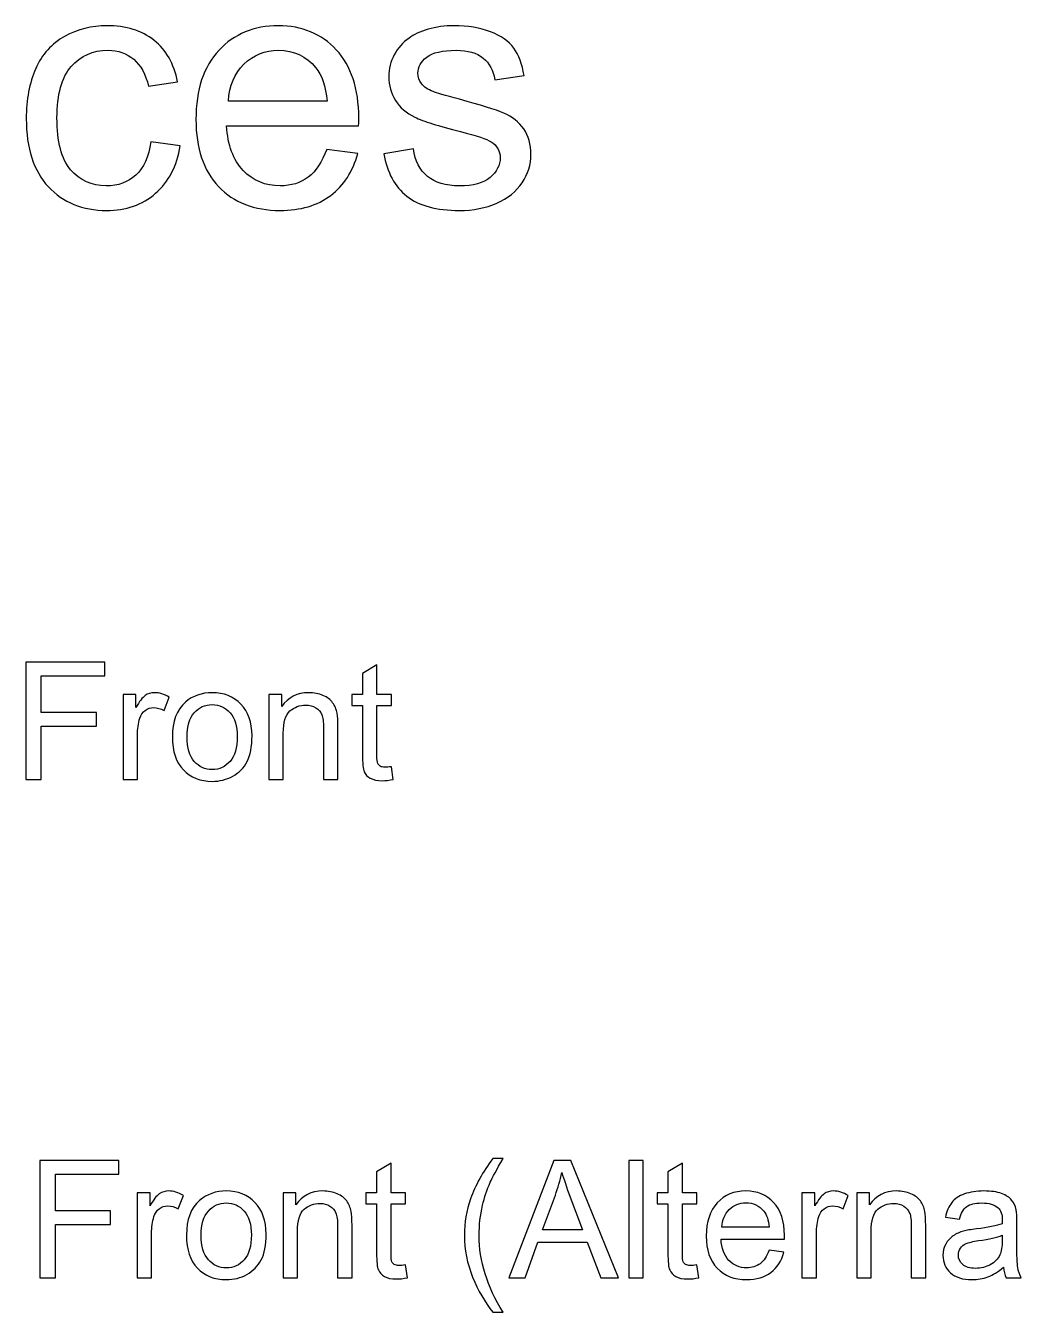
# Model space of a CAD drawing. Header units: millimetres. Extents: x 198 to 2323, y -968 to 148.
# Drawn here: x 1398 to 1552.3, y -61.5 to 137.8 of the extents above; entities that cross this region are included whole.
import ezdxf

# ---------------------------------------------------------------- set-up
doc = ezdxf.new("R2010")
doc.units = ezdxf.units.MM
doc.header["$MEASUREMENT"] = 0
doc.layers.add('Layer 1', color=7, linetype='Continuous')

msp = doc.modelspace()

# ---------------------------------------------------------------- linework, layer by layer
at = {"layer": 'Layer 1', "color": 250}
for points, knots in [([(1417.3896, 119.858), (1417.3896, 119.858), (1421.9404, 119.223), (1421.9404, 119.223), (1421.4377, 116.0921), (1420.1677, 113.6491), (1418.1128, 111.8764), (1416.0578, 110.1037), (1413.5266, 109.2217), (1410.5369, 109.2217), (1406.7886, 109.2217), (1403.7723, 110.4476), (1401.4969, 112.8994), (1399.2127, 115.3512), (1398.075, 118.8614), (1398.075, 123.4298), (1398.075, 126.3932), (1398.5689, 128.9773), (1399.5478, 131.1998), (1400.5268, 133.4135), (1402.0173, 135.0803), (1404.0281, 136.1828), (1406.0301, 137.294), (1408.2085, 137.8497), (1410.5721, 137.8497), (1413.5443, 137.8497), (1415.9873, 137.1), (1417.8746, 135.5919), (1419.7708, 134.0837), (1420.9879, 131.9406), (1421.5171, 129.1713), (1421.5171, 129.1713), (1417.0191, 128.4834), (1417.0191, 128.4834), (1416.587, 130.3267), (1415.8285, 131.7113), (1414.7261, 132.6462), (1413.6325, 133.5722), (1412.3096, 134.0396), (1410.7573, 134.0396), (1408.4114, 134.0396), (1406.5064, 133.2018), (1405.0335, 131.5261), (1403.5695, 129.8416), (1402.8375, 127.1958), (1402.8375, 123.5621), (1402.8375, 119.8756), (1403.543, 117.2033), (1404.9541, 115.5364), (1406.3741, 113.8696), (1408.2173, 113.0317), (1410.4839, 113.0317), (1412.3184, 113.0317), (1413.8441, 113.5873), (1415.0612, 114.7074), (1416.2871, 115.8187), (1417.0632, 117.5385), (1417.3896, 119.858)], [0, 0, 0, 0, 0.05263158, 0.05263158, 0.05263158, 0.10526316, 0.10526316, 0.10526316, 0.15789474, 0.15789474, 0.15789474, 0.21052632, 0.21052632, 0.21052632, 0.26315789, 0.26315789, 0.26315789, 0.31578947, 0.31578947, 0.31578947, 0.36842105, 0.36842105, 0.36842105, 0.42105263, 0.42105263, 0.42105263, 0.47368421, 0.47368421, 0.47368421, 0.52631579, 0.52631579, 0.52631579, 0.57894737, 0.57894737, 0.57894737, 0.63157895, 0.63157895, 0.63157895, 0.68421053, 0.68421053, 0.68421053, 0.73684211, 0.73684211, 0.73684211, 0.78947368, 0.78947368, 0.78947368, 0.84210526, 0.84210526, 0.84210526, 0.89473684, 0.89473684, 0.89473684, 0.94736842, 0.94736842, 0.94736842, 1, 1, 1, 1]), ([(1444.6416, 118.6938), (1444.6416, 118.6938), (1449.457, 118.0588), (1449.457, 118.0588), (1448.7074, 115.263), (1447.3051, 113.0846), (1445.259, 111.5412), (1443.2129, 109.9978), (1440.6023, 109.2217), (1437.4185, 109.2217), (1433.4145, 109.2217), (1430.2395, 110.4564), (1427.8935, 112.9259), (1425.5475, 115.3865), (1424.3745, 118.8526), (1424.3745, 123.3064), (1424.3745, 127.9101), (1425.5563, 131.4908), (1427.9288, 134.0308), (1430.3012, 136.5796), (1433.3792, 137.8497), (1437.1627, 137.8497), (1440.8228, 137.8497), (1443.8126, 136.6061), (1446.1321, 134.1102), (1448.4516, 131.6143), (1449.6158, 128.1042), (1449.6158, 123.5798), (1449.6158, 123.3064), (1449.607, 122.8919), (1449.5893, 122.3451), (1449.5893, 122.3451), (1429.137, 122.3451), (1429.137, 122.3451), (1429.3134, 119.3376), (1430.1601, 117.0269), (1431.6947, 115.4306), (1433.2204, 113.8343), (1435.1342, 113.0317), (1437.4185, 113.0317), (1439.1206, 113.0317), (1440.5758, 113.4815), (1441.7753, 114.3811), (1442.9836, 115.2807), (1443.9361, 116.7182), (1444.6416, 118.6938)], [0, 0, 0, 0, 0.06666667, 0.06666667, 0.06666667, 0.13333333, 0.13333333, 0.13333333, 0.2, 0.2, 0.2, 0.26666667, 0.26666667, 0.26666667, 0.33333333, 0.33333333, 0.33333333, 0.4, 0.4, 0.4, 0.46666667, 0.46666667, 0.46666667, 0.53333333, 0.53333333, 0.53333333, 0.6, 0.6, 0.6, 0.66666667, 0.66666667, 0.66666667, 0.73333333, 0.73333333, 0.73333333, 0.8, 0.8, 0.8, 0.86666667, 0.86666667, 0.86666667, 0.93333333, 0.93333333, 0.93333333, 1, 1, 1, 1]), ([(1453.4875, 118.0059), (1453.4875, 118.0059), (1458.0913, 118.7467), (1458.0913, 118.7467), (1458.347, 116.9035), (1459.0702, 115.4923), (1460.252, 114.5046), (1461.4338, 113.5256), (1463.0919, 113.0317), (1465.2086, 113.0317), (1467.3517, 113.0317), (1468.9392, 113.4639), (1469.9799, 114.337), (1471.0118, 115.2013), (1471.5321, 116.2244), (1471.5321, 117.3973), (1471.5321, 118.4469), (1471.0647, 119.2759), (1470.1386, 119.8756), (1469.486, 120.2901), (1467.8985, 120.8105), (1465.3761, 121.4543), (1461.9718, 122.3098), (1459.617, 123.0506), (1458.2941, 123.6768), (1456.98, 124.3118), (1455.9834, 125.1761), (1455.3043, 126.2874), (1454.6252, 127.3898), (1454.2813, 128.6157), (1454.2813, 129.9562), (1454.2813, 131.1821), (1454.5635, 132.311), (1455.1191, 133.3517), (1455.6836, 134.3924), (1456.442, 135.2567), (1457.4034, 135.9446), (1458.1265, 136.4738), (1459.1143, 136.9236), (1460.3579, 137.294), (1461.6102, 137.6644), (1462.942, 137.8497), (1464.3707, 137.8497), (1466.5227, 137.8497), (1468.41, 137.541), (1470.0328, 136.9148), (1471.6644, 136.2974), (1472.8638, 135.4508), (1473.64, 134.3924), (1474.4073, 133.3253), (1474.9452, 131.9053), (1475.2363, 130.1238), (1475.2363, 130.1238), (1470.6854, 129.4888), (1470.6854, 129.4888), (1470.4826, 130.9176), (1469.8829, 132.0376), (1468.8951, 132.8402), (1467.9073, 133.6428), (1466.5138, 134.0396), (1464.7059, 134.0396), (1462.5804, 134.0396), (1461.0546, 133.6869), (1460.1462, 132.9813), (1459.2378, 132.2758), (1458.7792, 131.4467), (1458.7792, 130.503), (1458.7792, 129.9033), (1458.9644, 129.3565), (1459.3436, 128.8715), (1459.7229, 128.3776), (1460.3138, 127.963), (1461.1252, 127.6367), (1461.5926, 127.4603), (1462.9508, 127.0635), (1465.2262, 126.4461), (1468.507, 125.573), (1470.8001, 124.8498), (1472.1054, 124.2942), (1473.4107, 123.7385), (1474.4337, 122.9183), (1475.1745, 121.86), (1475.9242, 120.7928), (1476.2946, 119.4699), (1476.2946, 117.8824), (1476.2946, 116.339), (1475.8448, 114.8838), (1474.9364, 113.5168), (1474.028, 112.1498), (1472.7227, 111.0914), (1471.0206, 110.3418), (1469.3096, 109.5921), (1467.3782, 109.2217), (1465.2262, 109.2217), (1461.6631, 109.2217), (1458.9379, 109.9626), (1457.0682, 111.4354), (1455.1985, 112.9171), (1454.0079, 115.1043), (1453.4875, 118.0059)], [0, 0, 0, 0, 0.03030303, 0.03030303, 0.03030303, 0.06060606, 0.06060606, 0.06060606, 0.09090909, 0.09090909, 0.09090909, 0.12121212, 0.12121212, 0.12121212, 0.15151515, 0.15151515, 0.15151515, 0.18181818, 0.18181818, 0.18181818, 0.21212121, 0.21212121, 0.21212121, 0.24242424, 0.24242424, 0.24242424, 0.27272727, 0.27272727, 0.27272727, 0.3030303, 0.3030303, 0.3030303, 0.33333333, 0.33333333, 0.33333333, 0.36363636, 0.36363636, 0.36363636, 0.39393939, 0.39393939, 0.39393939, 0.42424242, 0.42424242, 0.42424242, 0.45454545, 0.45454545, 0.45454545, 0.48484848, 0.48484848, 0.48484848, 0.51515152, 0.51515152, 0.51515152, 0.54545455, 0.54545455, 0.54545455, 0.57575758, 0.57575758, 0.57575758, 0.60606061, 0.60606061, 0.60606061, 0.63636364, 0.63636364, 0.63636364, 0.66666667, 0.66666667, 0.66666667, 0.6969697, 0.6969697, 0.6969697, 0.72727273, 0.72727273, 0.72727273, 0.75757576, 0.75757576, 0.75757576, 0.78787879, 0.78787879, 0.78787879, 0.81818182, 0.81818182, 0.81818182, 0.84848485, 0.84848485, 0.84848485, 0.87878788, 0.87878788, 0.87878788, 0.90909091, 0.90909091, 0.90909091, 0.93939394, 0.93939394, 0.93939394, 0.96969697, 0.96969697, 0.96969697, 1, 1, 1, 1]), ([(1429.4016, 126.1551), (1429.4016, 126.1551), (1444.6945, 126.1551), (1444.6945, 126.1551), (1444.4917, 128.4658), (1443.9008, 130.1944), (1442.9395, 131.3497), (1441.4666, 133.1401), (1439.544, 134.0396), (1437.1892, 134.0396), (1435.0549, 134.0396), (1433.2645, 133.3253), (1431.8093, 131.8965), (1430.3629, 130.4678), (1429.5604, 128.554), (1429.4016, 126.1551)], [0, 0, 0, 0, 0.2, 0.2, 0.2, 0.4, 0.4, 0.4, 0.6, 0.6, 0.6, 0.8, 0.8, 0.8, 1, 1, 1, 1]), ([(1397.9925, 21.0237), (1397.9925, 21.0237), (1397.9925, 39.2101), (1397.9925, 39.2101), (1397.9925, 39.2101), (1410.2607, 39.2101), (1410.2607, 39.2101), (1410.2607, 39.2101), (1410.2607, 37.0765), (1410.2607, 37.0765), (1410.2607, 37.0765), (1400.4055, 37.0765), (1400.4055, 37.0765), (1400.4055, 37.0765), (1400.4055, 31.4123), (1400.4055, 31.4123), (1400.4055, 31.4123), (1408.9399, 31.4123), (1408.9399, 31.4123), (1408.9399, 31.4123), (1408.9399, 29.2787), (1408.9399, 29.2787), (1408.9399, 29.2787), (1400.4055, 29.2787), (1400.4055, 29.2787), (1400.4055, 29.2787), (1400.4055, 21.0237), (1400.4055, 21.0237), (1400.4055, 21.0237), (1397.9925, 21.0237), (1397.9925, 21.0237)], [0, 0, 0, 0, 0.1, 0.1, 0.1, 0.2, 0.2, 0.2, 0.3, 0.3, 0.3, 0.4, 0.4, 0.4, 0.5, 0.5, 0.5, 0.6, 0.6, 0.6, 0.7, 0.7, 0.7, 0.8, 0.8, 0.8, 0.9, 0.9, 0.9, 1, 1, 1, 1]), ([(1454.6641, 23.0176), (1454.6641, 23.0176), (1454.9689, 21.0449), (1454.9689, 21.0449), (1454.3424, 20.9136), (1453.7793, 20.8459), (1453.2883, 20.8459), (1452.4797, 20.8459), (1451.8532, 20.9729), (1451.4044, 21.2311), (1450.9599, 21.4894), (1450.6467, 21.8238), (1450.4646, 22.2429), (1450.2826, 22.662), (1450.1937, 23.5425), (1450.1937, 24.8845), (1450.1937, 24.8845), (1450.1937, 32.4791), (1450.1937, 32.4791), (1450.1937, 32.4791), (1448.5427, 32.4791), (1448.5427, 32.4791), (1448.5427, 32.4791), (1448.5427, 34.2063), (1448.5427, 34.2063), (1448.5427, 34.2063), (1450.1937, 34.2063), (1450.1937, 34.2063), (1450.1937, 34.2063), (1450.1937, 37.466), (1450.1937, 37.466), (1450.1937, 37.466), (1452.4289, 38.8079), (1452.4289, 38.8079), (1452.4289, 38.8079), (1452.4289, 34.2063), (1452.4289, 34.2063), (1452.4289, 34.2063), (1454.6641, 34.2063), (1454.6641, 34.2063), (1454.6641, 34.2063), (1454.6641, 32.4791), (1454.6641, 32.4791), (1454.6641, 32.4791), (1452.4289, 32.4791), (1452.4289, 32.4791), (1452.4289, 32.4791), (1452.4289, 24.7575), (1452.4289, 24.7575), (1452.4289, 24.1183), (1452.467, 23.7076), (1452.5474, 23.5256), (1452.6236, 23.3436), (1452.7506, 23.1996), (1452.9284, 23.0896), (1453.1062, 22.9837), (1453.3602, 22.9287), (1453.6904, 22.9287), (1453.936, 22.9287), (1454.2619, 22.9583), (1454.6641, 23.0176)], [0, 0, 0, 0, 0.05, 0.05, 0.05, 0.1, 0.1, 0.1, 0.15, 0.15, 0.15, 0.2, 0.2, 0.2, 0.25, 0.25, 0.25, 0.3, 0.3, 0.3, 0.35, 0.35, 0.35, 0.4, 0.4, 0.4, 0.45, 0.45, 0.45, 0.5, 0.5, 0.5, 0.55, 0.55, 0.55, 0.6, 0.6, 0.6, 0.65, 0.65, 0.65, 0.7, 0.7, 0.7, 0.75, 0.75, 0.75, 0.8, 0.8, 0.8, 0.85, 0.85, 0.85, 0.9, 0.9, 0.9, 0.95, 0.95, 0.95, 1, 1, 1, 1]), ([(1413.0759, 21.0237), (1413.0759, 21.0237), (1413.0759, 34.2063), (1413.0759, 34.2063), (1413.0759, 34.2063), (1415.0825, 34.2063), (1415.0825, 34.2063), (1415.0825, 34.2063), (1415.0825, 32.187), (1415.0825, 32.187), (1415.5947, 33.1226), (1416.0689, 33.7406), (1416.5049, 34.037), (1416.9409, 34.3375), (1417.4193, 34.4857), (1417.94, 34.4857), (1418.6935, 34.4857), (1419.4598, 34.2486), (1420.2387, 33.7787), (1420.2387, 33.7787), (1419.4428, 31.7171), (1419.4428, 31.7171), (1418.901, 32.0219), (1418.3591, 32.1743), (1417.8172, 32.1743), (1417.3304, 32.1743), (1416.8944, 32.0261), (1416.5091, 31.734), (1416.1239, 31.4419), (1415.8487, 31.0355), (1415.6836, 30.5148), (1415.4339, 29.7232), (1415.3111, 28.8554), (1415.3111, 27.9113), (1415.3111, 27.9113), (1415.3111, 21.0237), (1415.3111, 21.0237), (1415.3111, 21.0237), (1413.0759, 21.0237), (1413.0759, 21.0237)], [0, 0, 0, 0, 0.07692308, 0.07692308, 0.07692308, 0.15384615, 0.15384615, 0.15384615, 0.23076923, 0.23076923, 0.23076923, 0.30769231, 0.30769231, 0.30769231, 0.38461538, 0.38461538, 0.38461538, 0.46153846, 0.46153846, 0.46153846, 0.53846154, 0.53846154, 0.53846154, 0.61538462, 0.61538462, 0.61538462, 0.69230769, 0.69230769, 0.69230769, 0.76923077, 0.76923077, 0.76923077, 0.84615385, 0.84615385, 0.84615385, 0.92307692, 0.92307692, 0.92307692, 1, 1, 1, 1]), ([(1420.7213, 27.615), (1420.7213, 30.0492), (1421.3986, 31.8526), (1422.7575, 33.0252), (1423.8878, 33.9989), (1425.2721, 34.4857), (1426.902, 34.4857), (1428.7096, 34.4857), (1430.1913, 33.893), (1431.3427, 32.7077), (1432.49, 31.5266), (1433.0657, 29.8883), (1433.0657, 27.8013), (1433.0657, 26.1079), (1432.8117, 24.7787), (1432.3037, 23.8092), (1431.7957, 22.8398), (1431.0549, 22.0863), (1430.0812, 21.5486), (1429.1118, 21.011), (1428.0492, 20.7443), (1426.902, 20.7443), (1425.0562, 20.7443), (1423.5661, 21.3327), (1422.4273, 22.5138), (1421.2886, 23.6949), (1420.7213, 25.3967), (1420.7213, 27.615)], [0, 0, 0, 0, 0.11111111, 0.11111111, 0.11111111, 0.22222222, 0.22222222, 0.22222222, 0.33333333, 0.33333333, 0.33333333, 0.44444444, 0.44444444, 0.44444444, 0.55555556, 0.55555556, 0.55555556, 0.66666667, 0.66666667, 0.66666667, 0.77777778, 0.77777778, 0.77777778, 0.88888889, 0.88888889, 0.88888889, 1, 1, 1, 1]), ([(1435.6861, 21.0237), (1435.6861, 21.0237), (1435.6861, 34.2063), (1435.6861, 34.2063), (1435.6861, 34.2063), (1437.6927, 34.2063), (1437.6927, 34.2063), (1437.6927, 34.2063), (1437.6927, 32.3352), (1437.6927, 32.3352), (1438.6579, 33.7703), (1440.0549, 34.4857), (1441.8795, 34.4857), (1442.6753, 34.4857), (1443.4035, 34.3418), (1444.0681, 34.0581), (1444.7327, 33.7745), (1445.2323, 33.3977), (1445.5625, 32.9363), (1445.8927, 32.4749), (1446.1255, 31.9245), (1446.2567, 31.2895), (1446.3372, 30.8747), (1446.3795, 30.1508), (1446.3795, 29.1178), (1446.3795, 29.1178), (1446.3795, 21.0237), (1446.3795, 21.0237), (1446.3795, 21.0237), (1444.1443, 21.0237), (1444.1443, 21.0237), (1444.1443, 21.0237), (1444.1443, 29.0332), (1444.1443, 29.0332), (1444.1443, 29.9433), (1444.0596, 30.6249), (1443.8861, 31.0736), (1443.7125, 31.5224), (1443.4035, 31.8822), (1442.9632, 32.1531), (1442.5229, 32.4198), (1442.0022, 32.5553), (1441.4096, 32.5553), (1440.4613, 32.5553), (1439.6443, 32.2547), (1438.9542, 31.6494), (1438.2642, 31.0482), (1437.9213, 29.901), (1437.9213, 28.2161), (1437.9213, 28.2161), (1437.9213, 21.0237), (1437.9213, 21.0237), (1437.9213, 21.0237), (1435.6861, 21.0237), (1435.6861, 21.0237)], [0, 0, 0, 0, 0.05555556, 0.05555556, 0.05555556, 0.11111111, 0.11111111, 0.11111111, 0.16666667, 0.16666667, 0.16666667, 0.22222222, 0.22222222, 0.22222222, 0.27777778, 0.27777778, 0.27777778, 0.33333333, 0.33333333, 0.33333333, 0.38888889, 0.38888889, 0.38888889, 0.44444444, 0.44444444, 0.44444444, 0.5, 0.5, 0.5, 0.55555556, 0.55555556, 0.55555556, 0.61111111, 0.61111111, 0.61111111, 0.66666667, 0.66666667, 0.66666667, 0.72222222, 0.72222222, 0.72222222, 0.77777778, 0.77777778, 0.77777778, 0.83333333, 0.83333333, 0.83333333, 0.88888889, 0.88888889, 0.88888889, 0.94444444, 0.94444444, 0.94444444, 1, 1, 1, 1]), ([(1423.0073, 27.6108), (1423.0073, 25.9259), (1423.3756, 24.6644), (1424.1122, 23.8304), (1424.853, 22.9922), (1425.7801, 22.5731), (1426.902, 22.5731), (1428.0111, 22.5731), (1428.934, 22.9922), (1429.6748, 23.8346), (1430.4114, 24.6771), (1430.7797, 25.9598), (1430.7797, 27.6827), (1430.7797, 29.3083), (1430.4072, 30.5402), (1429.6663, 31.3742), (1428.9255, 32.2124), (1428.0026, 32.6315), (1426.902, 32.6315), (1425.7801, 32.6315), (1424.853, 32.2166), (1424.1122, 31.3827), (1423.3756, 30.5487), (1423.0073, 29.2914), (1423.0073, 27.6108)], [0, 0, 0, 0, 0.125, 0.125, 0.125, 0.25, 0.25, 0.25, 0.375, 0.375, 0.375, 0.5, 0.5, 0.5, 0.625, 0.625, 0.625, 0.75, 0.75, 0.75, 0.875, 0.875, 0.875, 1, 1, 1, 1]), ([(1470.3795, -61.5371), (1469.1518, -59.9835), (1468.1104, -58.1674), (1467.2595, -56.0846), (1466.4086, -54.0018), (1465.9853, -51.8428), (1465.9853, -49.6118), (1465.9853, -47.6433), (1466.3028, -45.7595), (1466.9378, -43.9603), (1467.6829, -41.869), (1468.8301, -39.7862), (1470.3795, -37.7119), (1470.3795, -37.7119), (1471.9797, -37.7119), (1471.9797, -37.7119), (1470.9806, -39.4306), (1470.316, -40.6583), (1469.9943, -41.3949), (1469.4905, -42.5337), (1469.0926, -43.7232), (1468.8047, -44.9636), (1468.4491, -46.5088), (1468.2713, -48.0624), (1468.2713, -49.6245), (1468.2713, -53.5996), (1469.5074, -57.5705), (1471.9797, -61.5371), (1471.9797, -61.5371), (1470.3795, -61.5371), (1470.3795, -61.5371)], [0, 0, 0, 0, 0.1, 0.1, 0.1, 0.2, 0.2, 0.2, 0.3, 0.3, 0.3, 0.4, 0.4, 0.4, 0.5, 0.5, 0.5, 0.6, 0.6, 0.6, 0.7, 0.7, 0.7, 0.8, 0.8, 0.8, 0.9, 0.9, 0.9, 1, 1, 1, 1]), ([(1400.1781, -56.2031), (1400.1781, -56.2031), (1400.1781, -38.0167), (1400.1781, -38.0167), (1400.1781, -38.0167), (1412.4463, -38.0167), (1412.4463, -38.0167), (1412.4463, -38.0167), (1412.4463, -40.1503), (1412.4463, -40.1503), (1412.4463, -40.1503), (1402.5911, -40.1503), (1402.5911, -40.1503), (1402.5911, -40.1503), (1402.5911, -45.8145), (1402.5911, -45.8145), (1402.5911, -45.8145), (1411.1255, -45.8145), (1411.1255, -45.8145), (1411.1255, -45.8145), (1411.1255, -47.9481), (1411.1255, -47.9481), (1411.1255, -47.9481), (1402.5911, -47.9481), (1402.5911, -47.9481), (1402.5911, -47.9481), (1402.5911, -56.2031), (1402.5911, -56.2031), (1402.5911, -56.2031), (1400.1781, -56.2031), (1400.1781, -56.2031)], [0, 0, 0, 0, 0.1, 0.1, 0.1, 0.2, 0.2, 0.2, 0.3, 0.3, 0.3, 0.4, 0.4, 0.4, 0.5, 0.5, 0.5, 0.6, 0.6, 0.6, 0.7, 0.7, 0.7, 0.8, 0.8, 0.8, 0.9, 0.9, 0.9, 1, 1, 1, 1]), ([(1456.8497, -54.2092), (1456.8497, -54.2092), (1457.1545, -56.1819), (1457.1545, -56.1819), (1456.528, -56.3132), (1455.9649, -56.3809), (1455.4739, -56.3809), (1454.6653, -56.3809), (1454.0388, -56.2539), (1453.59, -55.9957), (1453.1455, -55.7374), (1452.8323, -55.403), (1452.6502, -54.9839), (1452.4682, -54.5648), (1452.3793, -53.6843), (1452.3793, -52.3423), (1452.3793, -52.3423), (1452.3793, -44.7477), (1452.3793, -44.7477), (1452.3793, -44.7477), (1450.7283, -44.7477), (1450.7283, -44.7477), (1450.7283, -44.7477), (1450.7283, -43.0205), (1450.7283, -43.0205), (1450.7283, -43.0205), (1452.3793, -43.0205), (1452.3793, -43.0205), (1452.3793, -43.0205), (1452.3793, -39.7608), (1452.3793, -39.7608), (1452.3793, -39.7608), (1454.6145, -38.4189), (1454.6145, -38.4189), (1454.6145, -38.4189), (1454.6145, -43.0205), (1454.6145, -43.0205), (1454.6145, -43.0205), (1456.8497, -43.0205), (1456.8497, -43.0205), (1456.8497, -43.0205), (1456.8497, -44.7477), (1456.8497, -44.7477), (1456.8497, -44.7477), (1454.6145, -44.7477), (1454.6145, -44.7477), (1454.6145, -44.7477), (1454.6145, -52.4693), (1454.6145, -52.4693), (1454.6145, -53.1085), (1454.6526, -53.5192), (1454.733, -53.7012), (1454.8092, -53.8832), (1454.9362, -54.0272), (1455.114, -54.1372), (1455.2918, -54.2431), (1455.5458, -54.2981), (1455.876, -54.2981), (1456.1216, -54.2981), (1456.4475, -54.2685), (1456.8497, -54.2092)], [0, 0, 0, 0, 0.05, 0.05, 0.05, 0.1, 0.1, 0.1, 0.15, 0.15, 0.15, 0.2, 0.2, 0.2, 0.25, 0.25, 0.25, 0.3, 0.3, 0.3, 0.35, 0.35, 0.35, 0.4, 0.4, 0.4, 0.45, 0.45, 0.45, 0.5, 0.5, 0.5, 0.55, 0.55, 0.55, 0.6, 0.6, 0.6, 0.65, 0.65, 0.65, 0.7, 0.7, 0.7, 0.75, 0.75, 0.75, 0.8, 0.8, 0.8, 0.85, 0.85, 0.85, 0.9, 0.9, 0.9, 0.95, 0.95, 0.95, 1, 1, 1, 1]), ([(1472.856, -56.2031), (1472.856, -56.2031), (1479.8325, -38.0167), (1479.8325, -38.0167), (1479.8325, -38.0167), (1482.4784, -38.0167), (1482.4784, -38.0167), (1482.4784, -38.0167), (1489.8825, -56.2031), (1489.8825, -56.2031), (1489.8825, -56.2031), (1487.1435, -56.2031), (1487.1435, -56.2031), (1487.1435, -56.2031), (1485.0395, -50.6913), (1485.0395, -50.6913), (1485.0395, -50.6913), (1477.3814, -50.6913), (1477.3814, -50.6913), (1477.3814, -50.6913), (1475.4087, -56.2031), (1475.4087, -56.2031), (1475.4087, -56.2031), (1472.856, -56.2031), (1472.856, -56.2031)], [0, 0, 0, 0, 0.125, 0.125, 0.125, 0.25, 0.25, 0.25, 0.375, 0.375, 0.375, 0.5, 0.5, 0.5, 0.625, 0.625, 0.625, 0.75, 0.75, 0.75, 0.875, 0.875, 0.875, 1, 1, 1, 1]), ([(1491.4615, -56.2031), (1491.4615, -56.2031), (1491.4615, -38.0167), (1491.4615, -38.0167), (1491.4615, -38.0167), (1493.6967, -38.0167), (1493.6967, -38.0167), (1493.6967, -38.0167), (1493.6967, -56.2031), (1493.6967, -56.2031), (1493.6967, -56.2031), (1491.4615, -56.2031), (1491.4615, -56.2031)], [0, 0, 0, 0, 0.25, 0.25, 0.25, 0.5, 0.5, 0.5, 0.75, 0.75, 0.75, 1, 1, 1, 1]), ([(1502.0067, -54.2092), (1502.0067, -54.2092), (1502.3115, -56.1819), (1502.3115, -56.1819), (1501.685, -56.3132), (1501.1219, -56.3809), (1500.6309, -56.3809), (1499.8223, -56.3809), (1499.1958, -56.2539), (1498.747, -55.9957), (1498.3025, -55.7374), (1497.9893, -55.403), (1497.8072, -54.9839), (1497.6252, -54.5648), (1497.5363, -53.6843), (1497.5363, -52.3423), (1497.5363, -52.3423), (1497.5363, -44.7477), (1497.5363, -44.7477), (1497.5363, -44.7477), (1495.8853, -44.7477), (1495.8853, -44.7477), (1495.8853, -44.7477), (1495.8853, -43.0205), (1495.8853, -43.0205), (1495.8853, -43.0205), (1497.5363, -43.0205), (1497.5363, -43.0205), (1497.5363, -43.0205), (1497.5363, -39.7608), (1497.5363, -39.7608), (1497.5363, -39.7608), (1499.7715, -38.4189), (1499.7715, -38.4189), (1499.7715, -38.4189), (1499.7715, -43.0205), (1499.7715, -43.0205), (1499.7715, -43.0205), (1502.0067, -43.0205), (1502.0067, -43.0205), (1502.0067, -43.0205), (1502.0067, -44.7477), (1502.0067, -44.7477), (1502.0067, -44.7477), (1499.7715, -44.7477), (1499.7715, -44.7477), (1499.7715, -44.7477), (1499.7715, -52.4693), (1499.7715, -52.4693), (1499.7715, -53.1085), (1499.8096, -53.5192), (1499.89, -53.7012), (1499.9662, -53.8832), (1500.0932, -54.0272), (1500.271, -54.1372), (1500.4488, -54.2431), (1500.7028, -54.2981), (1501.033, -54.2981), (1501.2786, -54.2981), (1501.6045, -54.2685), (1502.0067, -54.2092)], [0, 0, 0, 0, 0.05, 0.05, 0.05, 0.1, 0.1, 0.1, 0.15, 0.15, 0.15, 0.2, 0.2, 0.2, 0.25, 0.25, 0.25, 0.3, 0.3, 0.3, 0.35, 0.35, 0.35, 0.4, 0.4, 0.4, 0.45, 0.45, 0.45, 0.5, 0.5, 0.5, 0.55, 0.55, 0.55, 0.6, 0.6, 0.6, 0.65, 0.65, 0.65, 0.7, 0.7, 0.7, 0.75, 0.75, 0.75, 0.8, 0.8, 0.8, 0.85, 0.85, 0.85, 0.9, 0.9, 0.9, 0.95, 0.95, 0.95, 1, 1, 1, 1]), ([(1478.0884, -48.7355), (1478.0884, -48.7355), (1484.286, -48.7355), (1484.286, -48.7355), (1484.286, -48.7355), (1482.3895, -43.6936), (1482.3895, -43.6936), (1481.818, -42.1611), (1481.3862, -40.8954), (1481.0856, -39.8963), (1480.8358, -41.0816), (1480.5014, -42.2458), (1480.0823, -43.3973), (1480.0823, -43.3973), (1478.0884, -48.7355), (1478.0884, -48.7355)], [0, 0, 0, 0, 0.2, 0.2, 0.2, 0.4, 0.4, 0.4, 0.6, 0.6, 0.6, 0.8, 0.8, 0.8, 1, 1, 1, 1]), ([(1415.2615, -56.2031), (1415.2615, -56.2031), (1415.2615, -43.0205), (1415.2615, -43.0205), (1415.2615, -43.0205), (1417.2681, -43.0205), (1417.2681, -43.0205), (1417.2681, -43.0205), (1417.2681, -45.0398), (1417.2681, -45.0398), (1417.7803, -44.1042), (1418.2545, -43.4862), (1418.6905, -43.1898), (1419.1265, -42.8893), (1419.6049, -42.7411), (1420.1256, -42.7411), (1420.8791, -42.7411), (1421.6454, -42.9782), (1422.4243, -43.4481), (1422.4243, -43.4481), (1421.6284, -45.5097), (1421.6284, -45.5097), (1421.0866, -45.2049), (1420.5447, -45.0525), (1420.0028, -45.0525), (1419.516, -45.0525), (1419.08, -45.2007), (1418.6947, -45.4928), (1418.3095, -45.7849), (1418.0343, -46.1913), (1417.8692, -46.712), (1417.6195, -47.5036), (1417.4967, -48.3714), (1417.4967, -49.3155), (1417.4967, -49.3155), (1417.4967, -56.2031), (1417.4967, -56.2031), (1417.4967, -56.2031), (1415.2615, -56.2031), (1415.2615, -56.2031)], [0, 0, 0, 0, 0.07692308, 0.07692308, 0.07692308, 0.15384615, 0.15384615, 0.15384615, 0.23076923, 0.23076923, 0.23076923, 0.30769231, 0.30769231, 0.30769231, 0.38461538, 0.38461538, 0.38461538, 0.46153846, 0.46153846, 0.46153846, 0.53846154, 0.53846154, 0.53846154, 0.61538462, 0.61538462, 0.61538462, 0.69230769, 0.69230769, 0.69230769, 0.76923077, 0.76923077, 0.76923077, 0.84615385, 0.84615385, 0.84615385, 0.92307692, 0.92307692, 0.92307692, 1, 1, 1, 1]), ([(1422.9069, -49.6118), (1422.9069, -47.1776), (1423.5842, -45.3742), (1424.9431, -44.2016), (1426.0734, -43.2279), (1427.4577, -42.7411), (1429.0876, -42.7411), (1430.8952, -42.7411), (1432.3769, -43.3338), (1433.5283, -44.5191), (1434.6756, -45.7002), (1435.2513, -47.3385), (1435.2513, -49.4255), (1435.2513, -51.1189), (1434.9973, -52.4481), (1434.4893, -53.4176), (1433.9813, -54.387), (1433.2405, -55.1405), (1432.2668, -55.6782), (1431.2974, -56.2158), (1430.2348, -56.4825), (1429.0876, -56.4825), (1427.2418, -56.4825), (1425.7517, -55.8941), (1424.6129, -54.713), (1423.4742, -53.5319), (1422.9069, -51.8301), (1422.9069, -49.6118)], [0, 0, 0, 0, 0.11111111, 0.11111111, 0.11111111, 0.22222222, 0.22222222, 0.22222222, 0.33333333, 0.33333333, 0.33333333, 0.44444444, 0.44444444, 0.44444444, 0.55555556, 0.55555556, 0.55555556, 0.66666667, 0.66666667, 0.66666667, 0.77777778, 0.77777778, 0.77777778, 0.88888889, 0.88888889, 0.88888889, 1, 1, 1, 1]), ([(1437.8717, -56.2031), (1437.8717, -56.2031), (1437.8717, -43.0205), (1437.8717, -43.0205), (1437.8717, -43.0205), (1439.8783, -43.0205), (1439.8783, -43.0205), (1439.8783, -43.0205), (1439.8783, -44.8916), (1439.8783, -44.8916), (1440.8435, -43.4565), (1442.2405, -42.7411), (1444.0651, -42.7411), (1444.8609, -42.7411), (1445.5891, -42.885), (1446.2537, -43.1687), (1446.9183, -43.4523), (1447.4179, -43.8291), (1447.7481, -44.2905), (1448.0783, -44.7519), (1448.3111, -45.3023), (1448.4423, -45.9373), (1448.5228, -46.3521), (1448.5651, -47.076), (1448.5651, -48.109), (1448.5651, -48.109), (1448.5651, -56.2031), (1448.5651, -56.2031), (1448.5651, -56.2031), (1446.3299, -56.2031), (1446.3299, -56.2031), (1446.3299, -56.2031), (1446.3299, -48.1936), (1446.3299, -48.1936), (1446.3299, -47.2835), (1446.2452, -46.6019), (1446.0717, -46.1532), (1445.8981, -45.7044), (1445.5891, -45.3446), (1445.1488, -45.0737), (1444.7085, -44.807), (1444.1878, -44.6715), (1443.5952, -44.6715), (1442.6469, -44.6715), (1441.8299, -44.9721), (1441.1398, -45.5774), (1440.4498, -46.1786), (1440.1069, -47.3258), (1440.1069, -49.0107), (1440.1069, -49.0107), (1440.1069, -56.2031), (1440.1069, -56.2031), (1440.1069, -56.2031), (1437.8717, -56.2031), (1437.8717, -56.2031)], [0, 0, 0, 0, 0.05555556, 0.05555556, 0.05555556, 0.11111111, 0.11111111, 0.11111111, 0.16666667, 0.16666667, 0.16666667, 0.22222222, 0.22222222, 0.22222222, 0.27777778, 0.27777778, 0.27777778, 0.33333333, 0.33333333, 0.33333333, 0.38888889, 0.38888889, 0.38888889, 0.44444444, 0.44444444, 0.44444444, 0.5, 0.5, 0.5, 0.55555556, 0.55555556, 0.55555556, 0.61111111, 0.61111111, 0.61111111, 0.66666667, 0.66666667, 0.66666667, 0.72222222, 0.72222222, 0.72222222, 0.77777778, 0.77777778, 0.77777778, 0.83333333, 0.83333333, 0.83333333, 0.88888889, 0.88888889, 0.88888889, 0.94444444, 0.94444444, 0.94444444, 1, 1, 1, 1]), ([(1513.2039, -51.9359), (1513.2039, -51.9359), (1515.5153, -52.2407), (1515.5153, -52.2407), (1515.1555, -53.5827), (1514.4824, -54.6283), (1513.5002, -55.3691), (1512.5181, -56.11), (1511.265, -56.4825), (1509.7368, -56.4825), (1507.8149, -56.4825), (1506.2909, -55.8898), (1505.1648, -54.7045), (1504.0387, -53.5234), (1503.4757, -51.8597), (1503.4757, -49.7219), (1503.4757, -47.5121), (1504.043, -45.7933), (1505.1817, -44.5741), (1506.3205, -43.3507), (1507.7979, -42.7411), (1509.614, -42.7411), (1511.3709, -42.7411), (1512.806, -43.338), (1513.9193, -44.536), (1515.0327, -45.7341), (1515.5915, -47.4189), (1515.5915, -49.5906), (1515.5915, -49.7219), (1515.5873, -49.9208), (1515.5788, -50.1833), (1515.5788, -50.1833), (1505.7617, -50.1833), (1505.7617, -50.1833), (1505.8464, -51.6269), (1506.2528, -52.736), (1506.9894, -53.5022), (1507.7217, -54.2685), (1508.6404, -54.6537), (1509.7368, -54.6537), (1510.5538, -54.6537), (1511.2523, -54.4378), (1511.8281, -54.006), (1512.408, -53.5742), (1512.8652, -52.8842), (1513.2039, -51.9359)], [0, 0, 0, 0, 0.06666667, 0.06666667, 0.06666667, 0.13333333, 0.13333333, 0.13333333, 0.2, 0.2, 0.2, 0.26666667, 0.26666667, 0.26666667, 0.33333333, 0.33333333, 0.33333333, 0.4, 0.4, 0.4, 0.46666667, 0.46666667, 0.46666667, 0.53333333, 0.53333333, 0.53333333, 0.6, 0.6, 0.6, 0.66666667, 0.66666667, 0.66666667, 0.73333333, 0.73333333, 0.73333333, 0.8, 0.8, 0.8, 0.86666667, 0.86666667, 0.86666667, 0.93333333, 0.93333333, 0.93333333, 1, 1, 1, 1]), ([(1518.3135, -56.2031), (1518.3135, -56.2031), (1518.3135, -43.0205), (1518.3135, -43.0205), (1518.3135, -43.0205), (1520.3201, -43.0205), (1520.3201, -43.0205), (1520.3201, -43.0205), (1520.3201, -45.0398), (1520.3201, -45.0398), (1520.8323, -44.1042), (1521.3065, -43.4862), (1521.7425, -43.1898), (1522.1785, -42.8893), (1522.6569, -42.7411), (1523.1776, -42.7411), (1523.9311, -42.7411), (1524.6974, -42.9782), (1525.4763, -43.4481), (1525.4763, -43.4481), (1524.6804, -45.5097), (1524.6804, -45.5097), (1524.1386, -45.2049), (1523.5967, -45.0525), (1523.0548, -45.0525), (1522.568, -45.0525), (1522.132, -45.2007), (1521.7467, -45.4928), (1521.3615, -45.7849), (1521.0863, -46.1913), (1520.9212, -46.712), (1520.6715, -47.5036), (1520.5487, -48.3714), (1520.5487, -49.3155), (1520.5487, -49.3155), (1520.5487, -56.2031), (1520.5487, -56.2031), (1520.5487, -56.2031), (1518.3135, -56.2031), (1518.3135, -56.2031)], [0, 0, 0, 0, 0.07692308, 0.07692308, 0.07692308, 0.15384615, 0.15384615, 0.15384615, 0.23076923, 0.23076923, 0.23076923, 0.30769231, 0.30769231, 0.30769231, 0.38461538, 0.38461538, 0.38461538, 0.46153846, 0.46153846, 0.46153846, 0.53846154, 0.53846154, 0.53846154, 0.61538462, 0.61538462, 0.61538462, 0.69230769, 0.69230769, 0.69230769, 0.76923077, 0.76923077, 0.76923077, 0.84615385, 0.84615385, 0.84615385, 0.92307692, 0.92307692, 0.92307692, 1, 1, 1, 1]), ([(1526.7971, -56.2031), (1526.7971, -56.2031), (1526.7971, -43.0205), (1526.7971, -43.0205), (1526.7971, -43.0205), (1528.8037, -43.0205), (1528.8037, -43.0205), (1528.8037, -43.0205), (1528.8037, -44.8916), (1528.8037, -44.8916), (1529.7689, -43.4565), (1531.1659, -42.7411), (1532.9905, -42.7411), (1533.7863, -42.7411), (1534.5145, -42.885), (1535.1791, -43.1687), (1535.8437, -43.4523), (1536.3433, -43.8291), (1536.6735, -44.2905), (1537.0037, -44.7519), (1537.2365, -45.3023), (1537.3677, -45.9373), (1537.4482, -46.3521), (1537.4905, -47.076), (1537.4905, -48.109), (1537.4905, -48.109), (1537.4905, -56.2031), (1537.4905, -56.2031), (1537.4905, -56.2031), (1535.2553, -56.2031), (1535.2553, -56.2031), (1535.2553, -56.2031), (1535.2553, -48.1936), (1535.2553, -48.1936), (1535.2553, -47.2835), (1535.1706, -46.6019), (1534.9971, -46.1532), (1534.8235, -45.7044), (1534.5145, -45.3446), (1534.0742, -45.0737), (1533.6339, -44.807), (1533.1132, -44.6715), (1532.5206, -44.6715), (1531.5723, -44.6715), (1530.7553, -44.9721), (1530.0652, -45.5774), (1529.3752, -46.1786), (1529.0323, -47.3258), (1529.0323, -49.0107), (1529.0323, -49.0107), (1529.0323, -56.2031), (1529.0323, -56.2031), (1529.0323, -56.2031), (1526.7971, -56.2031), (1526.7971, -56.2031)], [0, 0, 0, 0, 0.05555556, 0.05555556, 0.05555556, 0.11111111, 0.11111111, 0.11111111, 0.16666667, 0.16666667, 0.16666667, 0.22222222, 0.22222222, 0.22222222, 0.27777778, 0.27777778, 0.27777778, 0.33333333, 0.33333333, 0.33333333, 0.38888889, 0.38888889, 0.38888889, 0.44444444, 0.44444444, 0.44444444, 0.5, 0.5, 0.5, 0.55555556, 0.55555556, 0.55555556, 0.61111111, 0.61111111, 0.61111111, 0.66666667, 0.66666667, 0.66666667, 0.72222222, 0.72222222, 0.72222222, 0.77777778, 0.77777778, 0.77777778, 0.83333333, 0.83333333, 0.83333333, 0.88888889, 0.88888889, 0.88888889, 0.94444444, 0.94444444, 0.94444444, 1, 1, 1, 1]), ([(1549.5343, -54.5521), (1548.7046, -55.2591), (1547.9045, -55.7544), (1547.1382, -56.0465), (1546.372, -56.3386), (1545.5507, -56.4825), (1544.6702, -56.4825), (1543.2224, -56.4825), (1542.109, -56.1311), (1541.3301, -55.4242), (1540.5512, -54.7214), (1540.1617, -53.8197), (1540.1617, -52.7233), (1540.1617, -52.0798), (1540.3099, -51.4914), (1540.602, -50.958), (1540.8983, -50.4246), (1541.2835, -50.0013), (1541.7577, -49.6795), (1542.236, -49.3578), (1542.7694, -49.1123), (1543.3663, -48.9472), (1543.8066, -48.8329), (1544.4712, -48.7228), (1545.356, -48.6127), (1547.1594, -48.4011), (1548.4929, -48.1428), (1549.3438, -47.8465), (1549.3523, -47.5417), (1549.3565, -47.347), (1549.3565, -47.2665), (1549.3565, -46.3606), (1549.1448, -45.7214), (1548.7215, -45.3488), (1548.15, -44.8451), (1547.2991, -44.5953), (1546.173, -44.5953), (1545.1189, -44.5953), (1544.34, -44.7816), (1543.8405, -45.1499), (1543.3367, -45.5182), (1542.9684, -46.1701), (1542.7271, -47.1099), (1542.7271, -47.1099), (1540.5427, -46.8051), (1540.5427, -46.8051), (1540.7417, -45.8695), (1541.0676, -45.1118), (1541.5248, -44.536), (1541.982, -43.9603), (1542.6424, -43.52), (1543.506, -43.2068), (1544.3654, -42.8977), (1545.3687, -42.7411), (1546.5032, -42.7411), (1547.6293, -42.7411), (1548.5479, -42.8723), (1549.2549, -43.139), (1549.9576, -43.4057), (1550.4783, -43.7359), (1550.8085, -44.1381), (1551.1387, -44.5403), (1551.3716, -45.0483), (1551.507, -45.6621), (1551.579, -46.0431), (1551.6171, -46.7289), (1551.6171, -47.7153), (1551.6171, -47.7153), (1551.6171, -50.6786), (1551.6171, -50.6786), (1551.6171, -52.7487), (1551.6637, -54.0568), (1551.7568, -54.6114), (1551.8457, -55.1659), (1552.032, -55.6951), (1552.3029, -56.2031), (1552.3029, -56.2031), (1549.9661, -56.2031), (1549.9661, -56.2031), (1549.7417, -55.7332), (1549.5978, -55.1829), (1549.5343, -54.5521)], [0, 0, 0, 0, 0.03703704, 0.03703704, 0.03703704, 0.07407407, 0.07407407, 0.07407407, 0.11111111, 0.11111111, 0.11111111, 0.14814815, 0.14814815, 0.14814815, 0.18518519, 0.18518519, 0.18518519, 0.22222222, 0.22222222, 0.22222222, 0.25925926, 0.25925926, 0.25925926, 0.2962963, 0.2962963, 0.2962963, 0.33333333, 0.33333333, 0.33333333, 0.37037037, 0.37037037, 0.37037037, 0.40740741, 0.40740741, 0.40740741, 0.44444444, 0.44444444, 0.44444444, 0.48148148, 0.48148148, 0.48148148, 0.51851852, 0.51851852, 0.51851852, 0.55555556, 0.55555556, 0.55555556, 0.59259259, 0.59259259, 0.59259259, 0.62962963, 0.62962963, 0.62962963, 0.66666667, 0.66666667, 0.66666667, 0.7037037, 0.7037037, 0.7037037, 0.74074074, 0.74074074, 0.74074074, 0.77777778, 0.77777778, 0.77777778, 0.81481481, 0.81481481, 0.81481481, 0.85185185, 0.85185185, 0.85185185, 0.88888889, 0.88888889, 0.88888889, 0.92592593, 0.92592593, 0.92592593, 0.96296296, 0.96296296, 0.96296296, 1, 1, 1, 1]), ([(1425.1929, -49.616), (1425.1929, -51.3009), (1425.5612, -52.5624), (1426.2978, -53.3964), (1427.0386, -54.2346), (1427.9657, -54.6537), (1429.0876, -54.6537), (1430.1967, -54.6537), (1431.1196, -54.2346), (1431.8604, -53.3922), (1432.597, -52.5497), (1432.9653, -51.267), (1432.9653, -49.5441), (1432.9653, -47.9185), (1432.5928, -46.6866), (1431.8519, -45.8526), (1431.1111, -45.0144), (1430.1882, -44.5953), (1429.0876, -44.5953), (1427.9657, -44.5953), (1427.0386, -45.0102), (1426.2978, -45.8441), (1425.5612, -46.6781), (1425.1929, -47.9354), (1425.1929, -49.616)], [0, 0, 0, 0, 0.125, 0.125, 0.125, 0.25, 0.25, 0.25, 0.375, 0.375, 0.375, 0.5, 0.5, 0.5, 0.625, 0.625, 0.625, 0.75, 0.75, 0.75, 0.875, 0.875, 0.875, 1, 1, 1, 1]), ([(1505.8887, -48.3545), (1505.8887, -48.3545), (1513.2293, -48.3545), (1513.2293, -48.3545), (1513.1319, -47.2454), (1512.8483, -46.4156), (1512.3869, -45.8611), (1511.6799, -45.0017), (1510.757, -44.5699), (1509.6267, -44.5699), (1508.6023, -44.5699), (1507.7429, -44.9128), (1507.0444, -45.5986), (1506.3501, -46.2844), (1505.9649, -47.203), (1505.8887, -48.3545)], [0, 0, 0, 0, 0.2, 0.2, 0.2, 0.4, 0.4, 0.4, 0.6, 0.6, 0.6, 0.8, 0.8, 0.8, 1, 1, 1, 1]), ([(1549.3565, -49.5991), (1548.5437, -49.9293), (1547.3245, -50.2087), (1545.6989, -50.4373), (1544.776, -50.5685), (1544.1241, -50.7167), (1543.7431, -50.8818), (1543.3621, -51.0469), (1543.07, -51.2882), (1542.8626, -51.6015), (1542.6551, -51.919), (1542.5493, -52.2703), (1542.5493, -52.6598), (1542.5493, -53.2482), (1542.7737, -53.7435), (1543.2266, -54.1372), (1543.6796, -54.5309), (1544.34, -54.7299), (1545.2078, -54.7299), (1546.0672, -54.7299), (1546.8334, -54.5436), (1547.5065, -54.1669), (1548.1754, -53.7943), (1548.6707, -53.2821), (1548.984, -52.6344), (1549.2253, -52.1306), (1549.3438, -51.3898), (1549.3438, -50.4119), (1549.3438, -50.4119), (1549.3565, -49.5991), (1549.3565, -49.5991)], [0, 0, 0, 0, 0.1, 0.1, 0.1, 0.2, 0.2, 0.2, 0.3, 0.3, 0.3, 0.4, 0.4, 0.4, 0.5, 0.5, 0.5, 0.6, 0.6, 0.6, 0.7, 0.7, 0.7, 0.8, 0.8, 0.8, 0.9, 0.9, 0.9, 1, 1, 1, 1])]:
    msp.add_open_spline(points, degree=3, knots=knots, dxfattribs=at)

doc.saveas('drawing.dxf')
